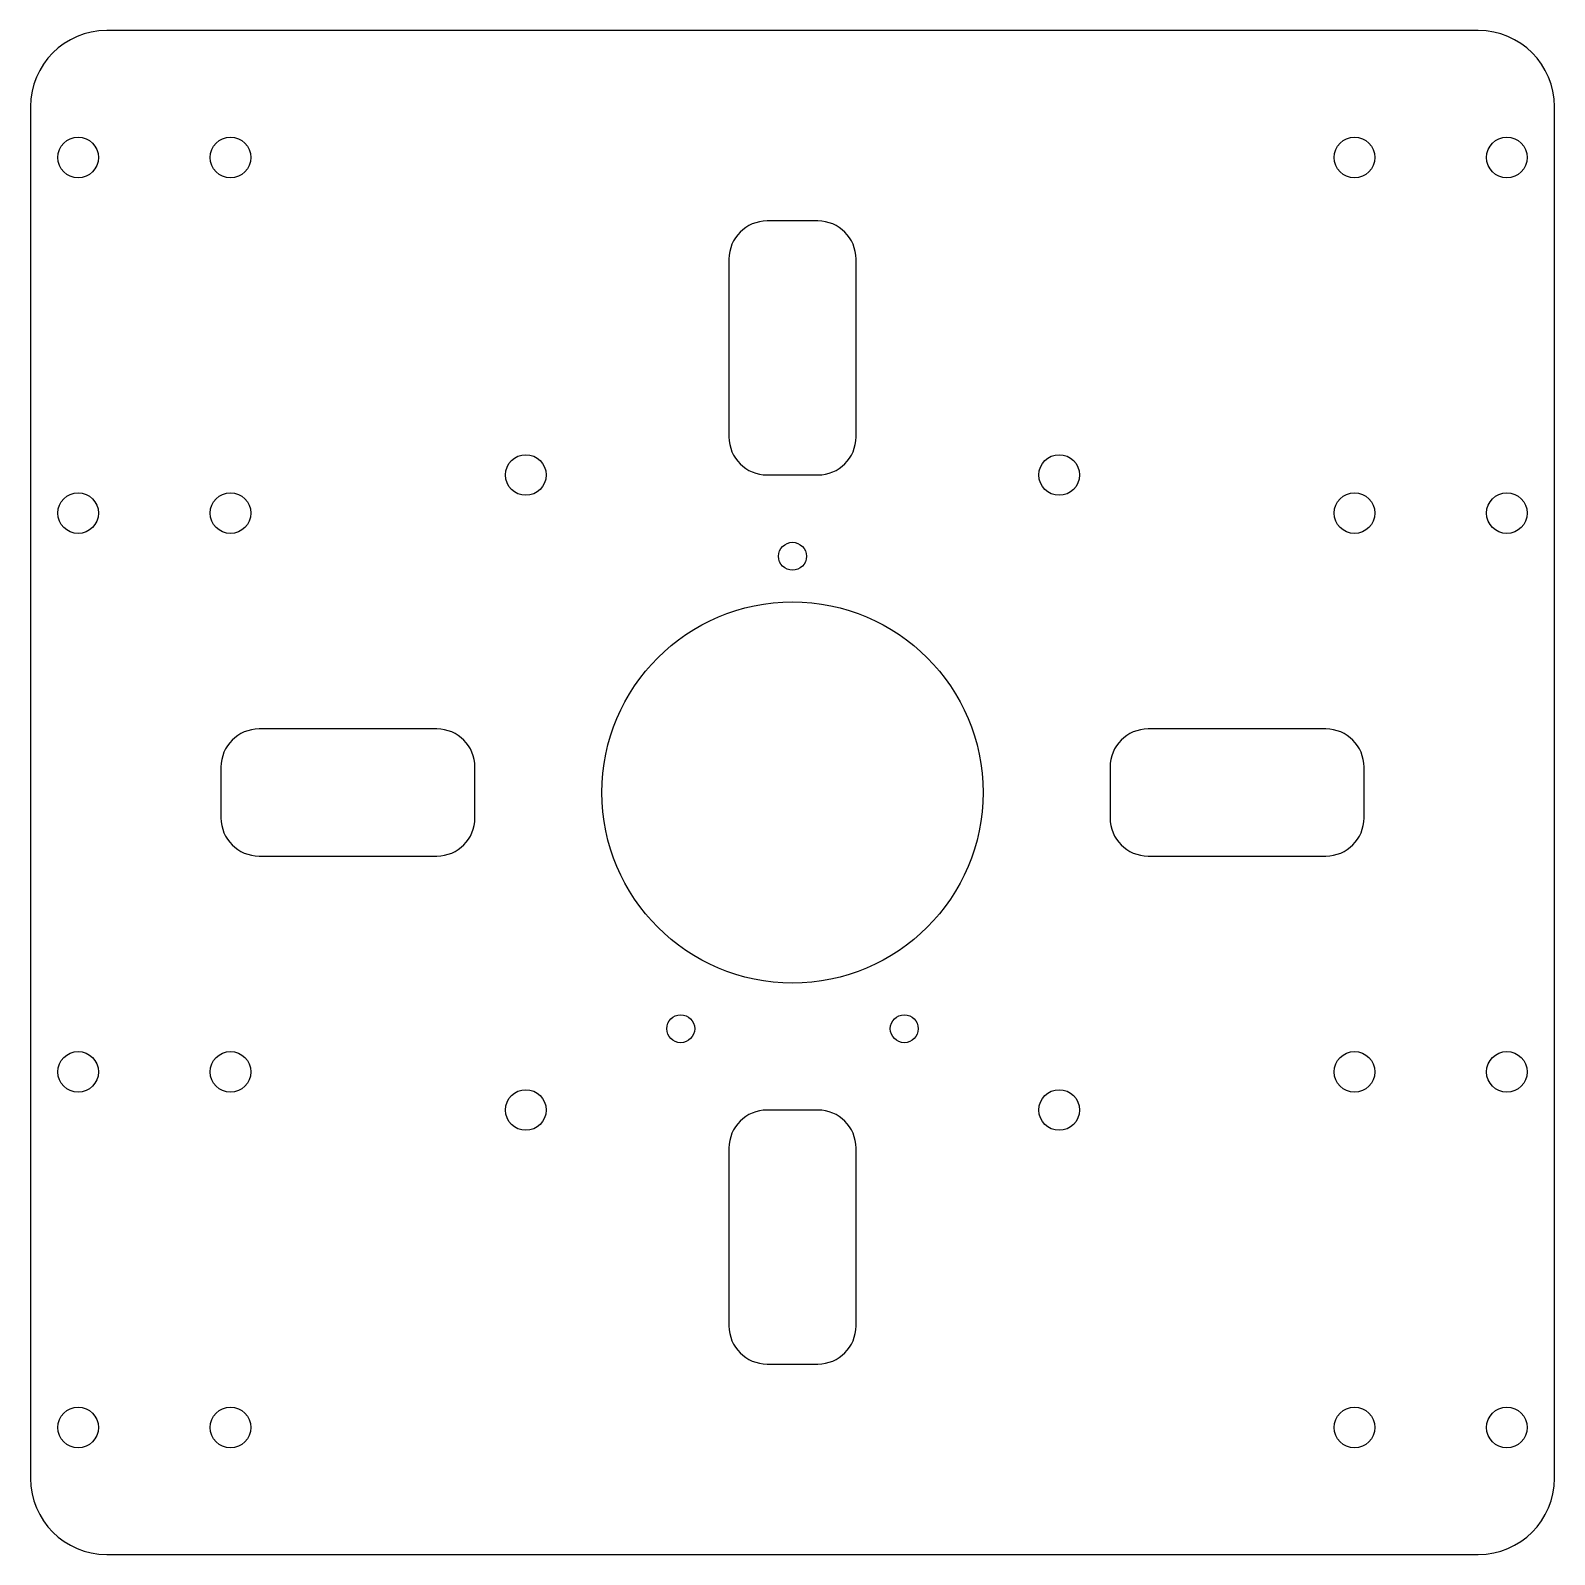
# Model space of a CAD drawing. Header units: millimetres. Extents: x -60 to 60, y -60 to 60.
import ezdxf

# ---------------------------------------------------------------- set-up
doc = ezdxf.new("R2010")
doc.units = ezdxf.units.MM

msp = doc.modelspace()

# ---------------------------------------------------------------- linework, layer by layer
at = {"color": 7, "linetype": 'Continuous', "lineweight": 25}
for p, q in [((54, 60), (-54, 60)), ((-60, 54), (-60, -54)), ((60, -54), (60, 54)), ((2, 45), (-2, 45)), ((-5, 42), (-5, 28)), ((5, 28), (5, 42)), ((-2, 25), (2, 25)), ((-28, 5), (-42, 5)), ((42, 5), (28, 5)), ((-45, 2), (-45, -2)), ((-25, -2), (-25, 2)), ((25, 2), (25, -2)), ((45, -2), (45, 2)), ((-42, -5), (-28, -5)), ((28, -5), (42, -5)), ((2, -25), (-2, -25)), ((-5, -28), (-5, -42)), ((5, -42), (5, -28)), ((-2, -45), (2, -45)), ((-54, -60), (54, -60))]:
    msp.add_line(p, q, dxfattribs=at)
for centre, radius in [((-56.25, 50), 1.6), ((-44.25, 50), 1.6), ((44.25, 50), 1.6), ((56.25, 50), 1.6), ((-21, 25), 1.6), ((21, 25), 1.6), ((-56.25, 22), 1.6), ((-44.25, 22), 1.6), ((44.25, 22), 1.6), ((56.25, 22), 1.6), ((0, 18.6), 1.1), ((0, 0), 15), ((-8.8, -18.6), 1.1), ((8.8, -18.6), 1.1), ((-56.25, -22), 1.6), ((-44.25, -22), 1.6), ((44.25, -22), 1.6), ((56.25, -22), 1.6), ((-21, -25), 1.6), ((21, -25), 1.6), ((-56.25, -50), 1.6), ((-44.25, -50), 1.6), ((44.25, -50), 1.6), ((56.25, -50), 1.6)]:
    msp.add_circle(centre, radius, dxfattribs=at)
for centre, radius, start, end in [((-54, 54), 6, 90, 180), ((54, 54), 6, 0, 90), ((-2, 42), 3, 90, 180), ((2, 42), 3, 0, 90), ((-2, 28), 3, 180, 270), ((2, 28), 3, 270, 0), ((-42, 2), 3, 90, 180), ((-28, 2), 3, 0, 90), ((28, 2), 3, 90, 180), ((42, 2), 3, 0, 90), ((-42, -2), 3, 180, 270), ((-28, -2), 3, 270, 0), ((28, -2), 3, 180, 270), ((42, -2), 3, 270, 0), ((-2, -28), 3, 90, 180), ((2, -28), 3, 0, 90), ((-2, -42), 3, 180, 270), ((2, -42), 3, 270, 0), ((-54, -54), 6, 180, 270), ((54, -54), 6, 270, 0)]:
    msp.add_arc(centre, radius, start, end, dxfattribs=at)

doc.saveas('drawing.dxf')
